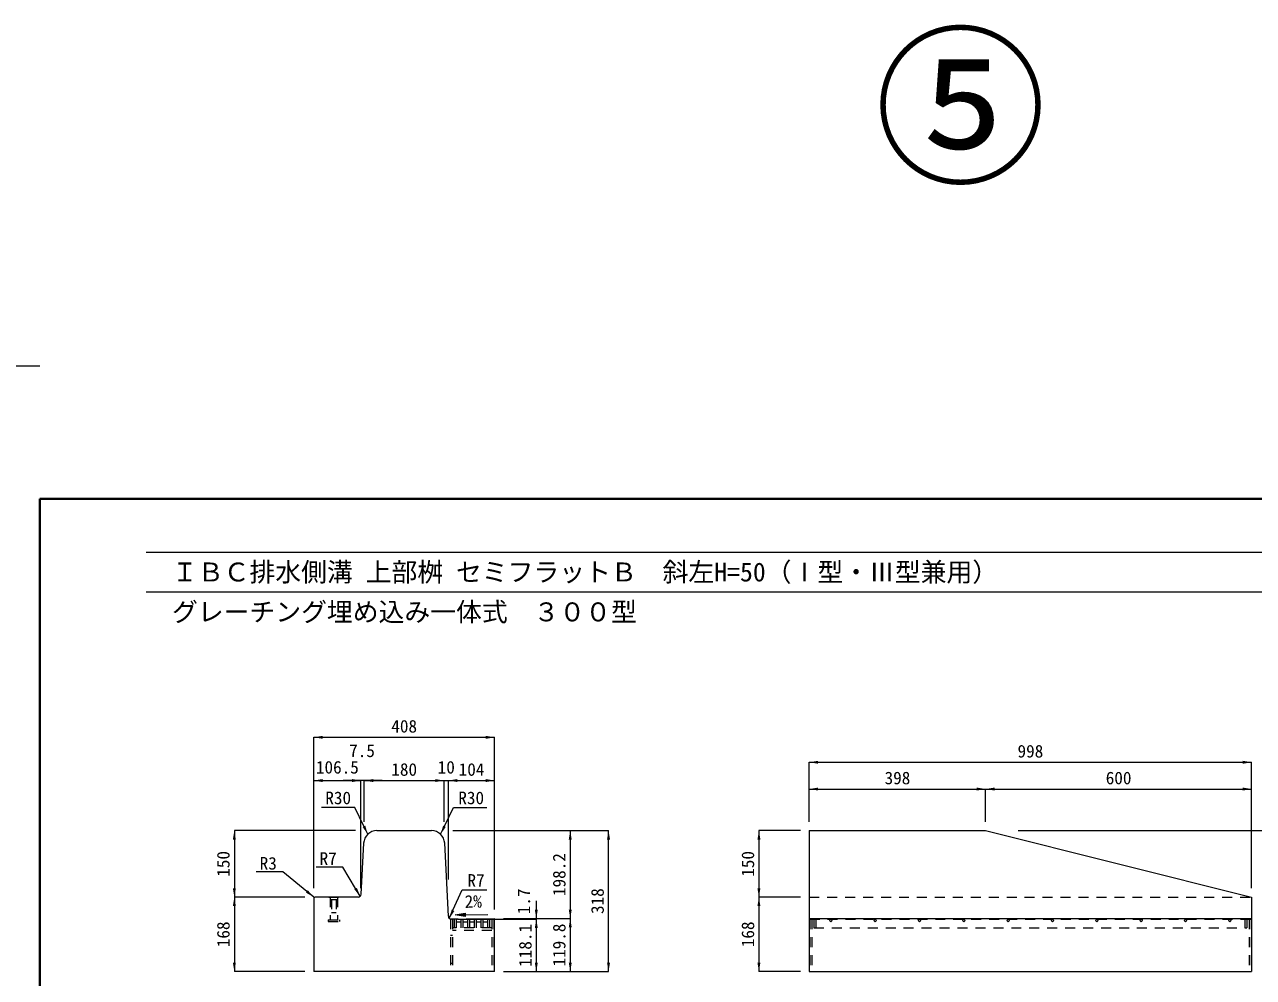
# Model space of a CAD drawing. Units: millimetres at full size. Extents: x 50430 to 75195, y 24892 to 47415.
# Drawn here: x 54509 to 57282, y 28742 to 30892 of the extents above; entities that cross this region are included whole.
import ezdxf
from ezdxf.enums import TextEntityAlignment as Align

# ---------------------------------------------------------------- set-up
doc = ezdxf.new("R2010")
doc.units = ezdxf.units.MM
doc.header["$LTSCALE"] = 30
doc.linetypes.add('USER1', pattern=[1.35, 0.75, -0.6])
for name, color, linetype, lineweight in [('0_2', 7, 'Continuous', 20), ('DEFPOINTS_3', 7, 'Continuous', 13), ('図枠', 7, 'Continuous', 5), ('寸法引出', 7, 'Continuous', 9), ('寸法線', 7, 'Continuous', 9), ('本体', 2, 'Continuous', 20), ('補助線', 8, 'Continuous', 13), ('ｲﾝｻｰﾄ', 3, 'USER1', 5), ('ｸﾞﾚｰﾁﾝｸﾞ', 7, 'Continuous', 5)]:
    doc.layers.add(name, color=color, linetype=linetype, lineweight=lineweight)
doc.styles.add('ＭＳ ゴシック', font='')
doc.styles.get('ＭＳ ゴシック').set_extended_font_data('MS Gothic')

# ---------------------------------------------------------------- blocks, each defined once
blk = doc.blocks.new('filled_arrow')
at = {"color": 0, "linetype": 'Continuous', "lineweight": -2}
blk.add_solid([(7.5, 1.25), (0, 0), (7.5, -1.25)], dxfattribs=at)

msp = doc.modelspace()

# ---------------------------------------------------------------- hatches: boundary and pattern name
at = {"layer": '寸法引出'}
msp.add_hatch(color=256, dxfattribs=at).paths.add_polyline_path([(55503.29, 28887.43), (55503.42, 28879.93), (55480.86, 28883.29)])

# ---------------------------------------------------------------- linework, layer by layer
at = {"layer": '0_2', "color": 2}
msp.add_line((55569.84, 28755.48), (55569.84, 28875.29), dxfattribs=at)
at = {"layer": '0_2', "lineweight": 9}
msp.add_line((56279.91, 28875.48), (57277.91, 28875.48), dxfattribs=at)
at = {"layer": 'DEFPOINTS_3'}
msp.add_line((54393.66, 30122.03), (54543.66, 30122.03), dxfattribs=at)
at = {"layer": '図枠', "lineweight": 40}
for p, q in [((54543.66, 27122.03), (54543.66, 29822.03)), ((54543.66, 29822.03), (58698.66, 29822.03))]:
    msp.add_line(p, q, dxfattribs=at)
at = {"layer": '図枠', "lineweight": 13}
for p, q in [((54783.66, 29702.03), (58458.66, 29702.03)), ((54783.66, 29612.03), (58458.66, 29612.03))]:
    msp.add_line(p, q, dxfattribs=at)
at = {"layer": '寸法引出'}
msp.add_line((55480.86, 28883.29), (55554.88, 28884.57), dxfattribs=at)
at = {"layer": '寸法引出', "lineweight": 13}
msp.add_lwpolyline([(55503.29, 28887.43), (55503.42, 28879.93), (55480.86, 28883.29)], close=True, dxfattribs=at)
at = {"layer": '寸法線'}
for p, q in [((55161.84, 29284.05), (55569.84, 29284.05)), ((55161.84, 28943.48), (55161.84, 29284.05)), ((55569.84, 28895.29), (55569.84, 29284.05)), ((56279.91, 29227.73), (57277.91, 29227.73)), ((56279.91, 29093.48), (56279.91, 29227.73)), ((57277.91, 29056.16), (57277.91, 29227.73)), ((55161.84, 29186.51), (55268.34, 29186.51)), ((55161.84, 28943.48), (55161.84, 29186.51)), ((55315.84, 29186.51), (55228.34, 29186.51)), ((55268.34, 28943.48), (55268.34, 29186.51)), ((55268.34, 28943.48), (55268.34, 29186.51)), ((55275.84, 29186.51), (55455.84, 29186.51)), ((55275.84, 29093.48), (55275.84, 29186.51)), ((55275.84, 29093.48), (55275.84, 29186.51)), ((55415.84, 29186.51), (55505.84, 29186.51)), ((55455.84, 29093.48), (55455.84, 29186.51)), ((55455.84, 29093.48), (55455.84, 29186.51)), ((55465.84, 29186.51), (55569.84, 29186.51)), ((55465.84, 28963.63), (55465.84, 29186.51)), ((55465.84, 28963.63), (55465.84, 29186.51)), ((55569.84, 28927.28), (55569.84, 29186.51)), ((56279.91, 29167.34), (56677.91, 29167.34)), ((56279.91, 29093.48), (56279.91, 29167.34)), ((56677.91, 29167.34), (57277.91, 29167.34)), ((56677.91, 29093.48), (56677.91, 29167.34)), ((56677.91, 29093.48), (56677.91, 29167.34)), ((57277.91, 28943.48), (57277.91, 29167.34)), ((54982.61, 29073.48), (54982.61, 28923.48)), ((55255.84, 29073.48), (54982.61, 29073.48)), ((55475.84, 29073.48), (55740.55, 29073.48)), ((55475.84, 29073.48), (55826.94, 29073.48)), ((55740.55, 29073.48), (55740.55, 28875.29)), ((55826.94, 28755.48), (55826.94, 29073.48)), ((56166.3, 29073.48), (56166.3, 28923.48)), ((56259.91, 29073.48), (56166.3, 29073.48)), ((56751.34, 29073.48), (57452.49, 29073.48)), ((55141.84, 28923.48), (54982.61, 28923.48)), ((54982.61, 28923.48), (54982.61, 28755.48)), ((55141.84, 28923.48), (54982.61, 28923.48)), ((56259.91, 28923.48), (56166.3, 28923.48)), ((56166.3, 28923.48), (56166.3, 28755.48)), ((56259.91, 28923.48), (56166.3, 28923.48)), ((55663.96, 28915.29), (55663.96, 28833.55)), ((55485.83, 28873.55), (55663.96, 28873.55)), ((55485.83, 28873.55), (55663.96, 28873.55)), ((55589.84, 28875.29), (55740.55, 28875.29)), ((55589.84, 28875.29), (55740.55, 28875.29)), ((55589.84, 28875.29), (55663.96, 28875.29)), ((55663.96, 28873.55), (55663.96, 28755.48)), ((55740.55, 28875.29), (55740.55, 28755.48)), ((55141.84, 28755.48), (54982.61, 28755.48)), ((55589.84, 28755.48), (55740.55, 28755.48)), ((55589.84, 28755.48), (55826.94, 28755.48)), ((55589.84, 28755.48), (55663.96, 28755.48)), ((56259.91, 28755.48), (56166.3, 28755.48))]:
    msp.add_line(p, q, dxfattribs=at)
for points in [[(55283.7, 29065.22), (55275.02, 29083.24), (55254.67, 29125.48), (55179.15, 29125.48)], [(55447.98, 29065.22), (55456.65, 29083.24), (55477, 29125.48), (55552.53, 29125.48)], [(55161.84, 28923.48), (55146.35, 28936.14), (55092.24, 28980.37), (55031.66, 28980.37)], [(55266.5, 28925.41), (55256.28, 28942.6), (55227.46, 28991.06), (55166.88, 28991.06)], [(55467.71, 28875.48), (55475.96, 28893.7), (55496.98, 28940.13), (55552.41, 28940.13)]]:
    msp.add_lwpolyline(points, dxfattribs=at)
at = {"layer": '本体'}
for p, q in [((55304.37, 29073.48), (55427.3, 29073.48)), ((56279.91, 29073.48), (56677.91, 29073.48)), ((56279.91, 29073.48), (56279.91, 28755.48)), ((56677.91, 29073.48), (57277.91, 28923.48)), ((55268.67, 28930.13), (55274.41, 29044.98)), ((55465.5, 28880.31), (55457.26, 29044.98)), ((55261.68, 28923.48), (55164.84, 28923.48)), ((57277.91, 28923.48), (57277.91, 28755.48)), ((55161.84, 28920.48), (55161.84, 28755.48)), ((55472.6, 28873.66), (55569.84, 28875.29)), ((55569.84, 28755.48), (55161.84, 28755.48)), ((56279.91, 28755.48), (57277.91, 28755.48))]:
    msp.add_line(p, q, dxfattribs=at)
at = {"layer": '本体', "linetype": 'USER1', "lineweight": 9}
msp.add_line((56279.91, 28923.48), (57277.91, 28923.48), dxfattribs=at)
at = {"layer": '本体'}
for centre, radius, start, end in [((55304.37, 29043.48), 30, 90, 177.13784), ((55427.3, 29043.48), 30, 2.86268, 90), ((55164.84, 28920.48), 3, 90, 180), ((55261.68, 28930.48), 7, 270, 357.13784), ((55472.49, 28880.66), 7, 182.86268, 270.95663)]:
    msp.add_arc(centre, radius, start, end, dxfattribs=at)
at = {"layer": 'ｲﾝｻｰﾄ'}
for p, q in [((55196.09, 28923.48), (55217.59, 28923.48)), ((55198.59, 28923.48), (55198.59, 28872.48)), ((55215.09, 28923.48), (55215.09, 28872.48)), ((55198.59, 28918.48), (55215.09, 28918.48)), ((55201.59, 28918.48), (55201.59, 28888.48)), ((55212.09, 28918.48), (55212.09, 28888.48)), ((55194.09, 28872.48), (55219.59, 28872.48)), ((55194.09, 28872.48), (55194.09, 28868.48)), ((55194.09, 28868.48), (55219.59, 28868.48)), ((55201.59, 28888.48), (55212.09, 28888.48)), ((55219.59, 28872.48), (55219.59, 28868.48))]:
    msp.add_line(p, q, dxfattribs=at)
at = {"layer": 'ｸﾞﾚｰﾁﾝｸﾞ', "linetype": 'USER1', "lineweight": 9}
for p, q in [((55568.34, 28873.48), (55470.34, 28873.48)), ((55470.34, 28873.48), (55470.34, 28755.48)), ((55474.84, 28873.48), (55474.84, 28755.48)), ((55479.34, 28854.48), (55479.34, 28873.48)), ((55483.84, 28854.48), (55483.84, 28873.48)), ((55483.84, 28867.48), (55494.44, 28867.48)), ((55494.44, 28854.48), (55494.44, 28873.48)), ((55498.94, 28854.48), (55498.94, 28873.48)), ((55498.94, 28867.48), (55509.54, 28867.48)), ((55509.54, 28854.48), (55509.54, 28873.48)), ((55514.04, 28854.48), (55514.04, 28873.48)), ((55514.04, 28867.48), (55524.64, 28867.48)), ((55524.64, 28854.48), (55524.64, 28873.48)), ((55529.14, 28854.48), (55529.14, 28873.48)), ((55529.14, 28867.48), (55539.74, 28867.48)), ((55539.74, 28854.48), (55539.74, 28873.48)), ((55544.24, 28854.48), (55544.24, 28873.48)), ((55544.24, 28867.48), (55554.84, 28867.48)), ((55554.84, 28854.48), (55554.84, 28873.48)), ((55559.34, 28854.48), (55559.34, 28873.48)), ((55563.84, 28873.48), (55563.84, 28755.48)), ((55568.34, 28873.48), (55568.34, 28755.48)), ((56280.91, 28873.48), (57276.91, 28873.48)), ((56280.91, 28873.48), (56280.91, 28755.48)), ((56285.41, 28873.48), (56285.41, 28755.48)), ((56290.41, 28873.48), (56290.41, 28854.48)), ((56290.41, 28873.48), (56290.41, 28854.48)), ((56294.91, 28873.48), (56294.91, 28854.48)), ((57262.91, 28873.48), (57262.91, 28854.48)), ((57267.41, 28873.48), (57267.41, 28854.48)), ((57267.41, 28873.48), (57267.41, 28854.48)), ((57272.41, 28873.48), (57272.41, 28755.48)), ((57276.91, 28873.48), (57276.91, 28755.48)), ((55563.84, 28854.48), (55474.84, 28854.48)), ((55563.84, 28848.48), (55474.84, 28848.48)), ((56290.41, 28854.48), (57267.41, 28854.48)), ((55474.84, 28836.98), (55470.34, 28836.98)), ((55474.84, 28773.98), (55470.34, 28773.98)), ((55474.84, 28773.98), (55470.34, 28773.98))]:
    msp.add_line(p, q, dxfattribs=at)
for points in [[(56328.91, 28873.48), (56331.91, 28870.48), (56328.91, 28867.48), (56325.91, 28870.48)], [(56428.91, 28873.48), (56431.91, 28870.48), (56428.91, 28867.48), (56425.91, 28870.48)], [(56528.91, 28873.48), (56531.91, 28870.48), (56528.91, 28867.48), (56525.91, 28870.48)], [(56628.91, 28873.48), (56631.91, 28870.48), (56628.91, 28867.48), (56625.91, 28870.48)], [(56728.91, 28873.48), (56731.91, 28870.48), (56728.91, 28867.48), (56725.91, 28870.48)], [(56828.91, 28873.48), (56831.91, 28870.48), (56828.91, 28867.48), (56825.91, 28870.48)], [(56928.91, 28873.48), (56931.91, 28870.48), (56928.91, 28867.48), (56925.91, 28870.48)], [(57028.91, 28873.48), (57031.91, 28870.48), (57028.91, 28867.48), (57025.91, 28870.48)], [(57128.91, 28873.48), (57131.91, 28870.48), (57128.91, 28867.48), (57125.91, 28870.48)], [(57228.91, 28873.48), (57231.91, 28870.48), (57228.91, 28867.48), (57225.91, 28870.48)]]:
    msp.add_lwpolyline(points, close=True, dxfattribs=at)

# ---------------------------------------------------------------- block references
at = {"layer": '寸法線', "xscale": 2.67, "yscale": 2.67}
for p in [(55161.84, 29284.05), (56279.91, 29227.73), (55161.84, 29186.51), (55275.84, 29186.51), (55275.84, 29186.51), (55465.84, 29186.51), (55465.84, 29186.51), (56279.91, 29167.34), (56677.91, 29167.34)]:
    msp.add_blockref('filled_arrow', p, dxfattribs=at)
for p, rotation in [((55569.84, 29284.05), 180), ((57277.91, 29227.73), 180), ((55268.34, 29186.51), 180), ((55268.34, 29186.51), 180), ((55455.84, 29186.51), 180), ((55455.84, 29186.51), 180), ((55569.84, 29186.51), 180), ((56677.91, 29167.34), 180), ((57277.91, 29167.34), 180), ((54982.61, 29073.48), 270), ((55283.7, 29065.22), 115.7), ((55447.98, 29065.22), 64.3), ((55740.55, 29073.48), 270), ((55826.94, 29073.48), 270), ((56166.3, 29073.48), 270), ((54982.61, 28923.48), 90), ((54982.61, 28923.48), 270), ((55161.84, 28923.48), 140.7), ((55266.5, 28925.41), 120.7), ((56166.3, 28923.48), 90), ((56166.3, 28923.48), 270), ((55467.71, 28875.48), 65.6), ((55663.96, 28875.29), 90), ((55740.55, 28875.29), 90), ((55663.96, 28873.55), 270), ((55663.96, 28873.55), 270), ((55740.55, 28875.29), 270), ((54982.61, 28755.48), 90), ((55663.96, 28755.48), 90), ((55740.55, 28755.48), 90), ((55826.94, 28755.48), 90), ((56166.3, 28755.48), 90)]:
    msp.add_blockref('filled_arrow', p, dxfattribs=dict(at, rotation=rotation))

# ---------------------------------------------------------------- texts
at = {"layer": '0_2', "style": 'ＭＳ ゴシック'}
for s, p in [('R30', (55216.91, 29147.41)), ('R30', (55517.03, 29147.41)), ('R3', (55059.08, 28999.82)), ('R7', (55194.29, 29010.51)), ('R7', (55527.98, 28961.12))]:
    msp.add_text(s, height=28.48, dxfattribs=at).set_placement(p, align=Align.MIDDLE_CENTER)
msp.add_text('2%', height=28.48, rotation=1, dxfattribs=at).set_placement((55521.66, 28913.79), align=Align.MIDDLE_CENTER)
at = {"layer": '図枠', "style": 'ＭＳ ゴシック'}
for s, p in [('\u3000ＩＢＣ排水側溝 上部桝 セミフラットＢ\u3000斜左H=50（Ⅰ型・Ⅲ型兼用）', (54783.66, 29657.03)), ('\u3000グレーチング埋め込み一体式\u3000３００型', (54783.66, 29567.03))]:
    msp.add_text(s, height=42.72, dxfattribs=at).set_placement(p, align=Align.MIDDLE_LEFT)
at = {"layer": '寸法線', "style": 'ＭＳ ゴシック'}
for s, p in [('408', (55365.84, 29309.05)), ('7.5', (55270.74, 29253.76)), ('998', (56778.91, 29252.73)), ('106.5', (55215.09, 29216.51)), ('10', (55460.84, 29216.51)), ('180', (55365.84, 29211.51)), ('104', (55517.84, 29211.51)), ('398', (56478.91, 29192.34)), ('600', (56977.91, 29192.34))]:
    msp.add_text(s, height=28.48, dxfattribs=at).set_placement(p, align=Align.MIDDLE_CENTER)
for s, p in [('150', (54957.61, 28998.48)), ('198.2', (55715.55, 28974.39)), ('150', (56141.3, 28998.48)), ('1.7', (55635.83, 28913.88)), ('318', (55801.94, 28914.48)), ('168', (54957.61, 28839.48)), ('168', (56141.3, 28839.48)), ('118.1', (55638.96, 28814.52)), ('119.8', (55715.55, 28815.39))]:
    msp.add_text(s, height=28.48, rotation=90, dxfattribs=at).set_placement(p, align=Align.MIDDLE_CENTER)
at = {"layer": '補助線', "color": 1, "style": 'ＭＳ ゴシック'}
msp.add_text('⑤', height=284.8, dxfattribs=at).set_placement((56621.16, 30478.1), align=Align.BOTTOM_CENTER)

doc.saveas('drawing.dxf')
